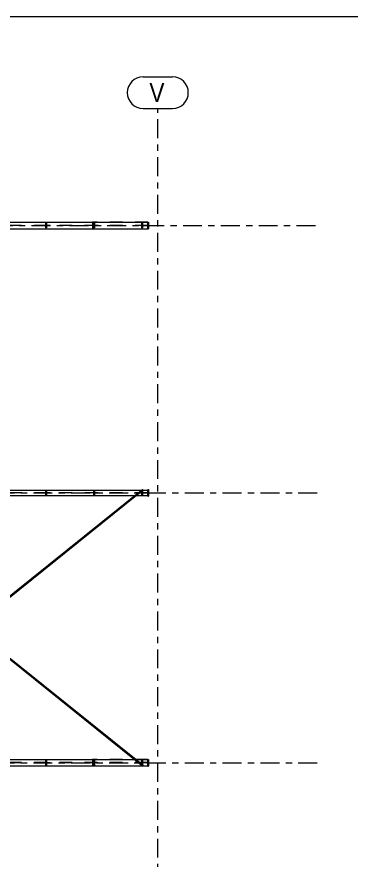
# Model space of a CAD drawing. Header units: millimetres. Extents: x -183 to 639, y -32 to 542.
# Drawn here: x 36.5 to 89.5, y 408.5 to 542.2 of the extents above; entities that cross this region are included whole.
import ezdxf

# ---------------------------------------------------------------- set-up
doc = ezdxf.new("R2010")
doc.units = ezdxf.units.MM
for name, pattern in [('XKITLINE00', [0]), ('XKITLINE02', [4, 2, -2]), ('XKITLINE03', [6, 3, -1, 1, -1])]:
    doc.linetypes.add(name, pattern=pattern)
for name, color, linetype, lineweight in [('DrawingSheet', 5, 'Continuous', 0), ('Part', 2, 'Continuous', 0), ('S-grid', 1, 'Continuous', 0)]:
    doc.layers.add(name, color=color, linetype=linetype, lineweight=lineweight)
doc.styles.add('ARIAL', font='ARIAL.TTF')

# ---------------------------------------------------------------- blocks, each defined once
blk = doc.blocks.new('*A1')
at = {"layer": 'DrawingSheet', "color": 5, "linetype": 'XKITLINE00', "lineweight": 0}
blk.add_line((639.41, 542.15), (-180.59, 542.15), dxfattribs=at)
blk = doc.blocks.new('*A6')
at = {"layer": 'S-grid', "color": 1, "linetype": 'XKITLINE03', "lineweight": 0}
blk.add_line((58.82, -17.07), (58.82, 527.65), dxfattribs=at)
at = {"layer": 'S-grid', "color": 3, "style": 'ARIAL', "width": 0.85}
blk.add_text('V', height=3, dxfattribs=at).set_placement((57.49, 528.65))
blk = doc.blocks.new('*A32')
at = {"layer": 'Part', "color": 2, "linetype": 'XKITLINE00', "lineweight": 0}
for p, q in [((41.17, 467.12), (41.03, 467.12)), ((41.03, 467.12), (41.03, 466.35)), ((41.17, 466.35), (41.03, 466.35)), ((41.06, 466.35), (41.06, 467.12)), ((41.17, 467.12), (41.17, 466.75)), ((41.17, 466.72), (41.17, 466.35))]:
    blk.add_line(p, q, dxfattribs=at)
at = {"layer": 'Part', "color": 7, "linetype": 'XKITLINE02', "lineweight": 0}
for p, q in [((41.14, 466.35), (41.14, 467.12)), ((41.17, 466.75), (41.17, 466.72))]:
    blk.add_line(p, q, dxfattribs=at)
blk = doc.blocks.new('*A33')
at = {"layer": 'Part', "color": 2, "linetype": 'XKITLINE00', "lineweight": 0}
for p, q in [((41.11, 466.72), (41.11, 466.75)), ((41.11, 466.75), (41.76, 466.75)), ((41.76, 466.72), (41.11, 466.72)), ((41.76, 466.72), (41.76, 466.75))]:
    blk.add_line(p, q, dxfattribs=at)
at = {"layer": 'Part', "color": 7, "linetype": 'XKITLINE02', "lineweight": 0}
blk.add_line((41.17, 466.72), (41.17, 466.75), dxfattribs=at)
blk = doc.blocks.new('*A38')
at = {"layer": 'Part', "color": 2, "linetype": 'XKITLINE00', "lineweight": 0}
for p, q in [((57.25, 467.26), (57.25, 466.21)), ((57.25, 467.26), (57.34, 467.26)), ((57.34, 467.26), (57.34, 466.21)), ((57.25, 466.21), (57.34, 466.21))]:
    blk.add_line(p, q, dxfattribs=at)
blk = doc.blocks.new('*A39')
at = {"layer": 'Part', "color": 2, "linetype": 'XKITLINE00', "lineweight": 0}
for p, q in [((48.72, 466.72), (48.72, 466.75)), ((48.72, 466.75), (49.36, 466.75)), ((49.36, 466.72), (48.72, 466.72)), ((49.36, 466.72), (49.36, 466.75))]:
    blk.add_line(p, q, dxfattribs=at)
at = {"layer": 'Part', "color": 7, "linetype": 'XKITLINE02', "lineweight": 0}
blk.add_line((48.78, 466.72), (48.78, 466.75), dxfattribs=at)
blk = doc.blocks.new('*A40')
at = {"layer": 'Part', "color": 2, "linetype": 'XKITLINE00', "lineweight": 0}
for p, q in [((48.78, 467.12), (48.64, 467.12)), ((48.64, 467.12), (48.64, 466.35)), ((48.78, 466.35), (48.64, 466.35)), ((48.67, 466.35), (48.67, 467.12)), ((48.78, 467.12), (48.78, 466.75)), ((48.78, 466.72), (48.78, 466.35))]:
    blk.add_line(p, q, dxfattribs=at)
at = {"layer": 'Part', "color": 7, "linetype": 'XKITLINE02', "lineweight": 0}
for p, q in [((48.75, 466.35), (48.75, 467.12)), ((48.78, 466.75), (48.78, 466.72))]:
    blk.add_line(p, q, dxfattribs=at)
blk = doc.blocks.new('*A41')
at = {"layer": 'Part', "color": 2, "linetype": 'XKITLINE00', "lineweight": 0}
for p, q in [((56.32, 466.72), (56.32, 466.75)), ((56.32, 466.75), (56.97, 466.75)), ((56.97, 466.72), (56.32, 466.72)), ((56.97, 466.72), (56.97, 466.75))]:
    blk.add_line(p, q, dxfattribs=at)
at = {"layer": 'Part', "color": 7, "linetype": 'XKITLINE02', "lineweight": 0}
blk.add_line((56.38, 466.72), (56.38, 466.75), dxfattribs=at)
blk = doc.blocks.new('*A42')
at = {"layer": 'Part', "color": 2, "linetype": 'XKITLINE00', "lineweight": 0}
for p, q in [((56.38, 467.12), (56.24, 467.12)), ((56.24, 467.12), (56.24, 466.35)), ((56.38, 466.35), (56.24, 466.35)), ((56.27, 466.35), (56.27, 467.12)), ((56.38, 467.12), (56.38, 466.75)), ((56.38, 466.72), (56.38, 466.35))]:
    blk.add_line(p, q, dxfattribs=at)
at = {"layer": 'Part', "color": 7, "linetype": 'XKITLINE02', "lineweight": 0}
for p, q in [((56.35, 466.35), (56.35, 467.12)), ((56.38, 466.75), (56.38, 466.72))]:
    blk.add_line(p, q, dxfattribs=at)
blk = doc.blocks.new('*A54')
at = {"layer": 'Part', "color": 2, "linetype": 'XKITLINE00', "lineweight": 0}
for p, q in [((41.17, 509.47), (41.03, 509.47)), ((41.03, 509.47), (41.03, 508.71)), ((41.06, 508.71), (41.06, 509.47)), ((41.17, 509.47), (41.17, 509.1)), ((41.17, 508.71), (41.03, 508.71)), ((41.17, 509.07), (41.17, 508.71))]:
    blk.add_line(p, q, dxfattribs=at)
at = {"layer": 'Part', "color": 7, "linetype": 'XKITLINE02', "lineweight": 0}
for p, q in [((41.14, 508.71), (41.14, 509.47)), ((41.17, 509.1), (41.17, 509.07))]:
    blk.add_line(p, q, dxfattribs=at)
blk = doc.blocks.new('*A55')
at = {"layer": 'Part', "color": 2, "linetype": 'XKITLINE00', "lineweight": 0}
for p, q in [((41.11, 509.07), (41.11, 509.1)), ((41.11, 509.1), (41.76, 509.1)), ((41.76, 509.07), (41.11, 509.07)), ((41.76, 509.07), (41.76, 509.1))]:
    blk.add_line(p, q, dxfattribs=at)
at = {"layer": 'Part', "color": 7, "linetype": 'XKITLINE02', "lineweight": 0}
blk.add_line((41.17, 509.07), (41.17, 509.1), dxfattribs=at)
blk = doc.blocks.new('*A60')
at = {"layer": 'Part', "color": 7, "linetype": 'XKITLINE02', "lineweight": 0}
for p, q in [((57.22, 509.6), (48.46, 509.6)), ((48.46, 509.6), (48.46, 508.57)), ((48.47, 509.6), (48.47, 508.57)), ((57.22, 509.11), (48.47, 509.11)), ((57.14, 509.07), (57.14, 509.11)), ((57.22, 508.57), (57.22, 509.6)), ((48.46, 508.57), (57.22, 508.57)), ((57.22, 509.07), (48.47, 509.07))]:
    blk.add_line(p, q, dxfattribs=at)
blk = doc.blocks.new('*A61')
at = {"layer": 'Part', "color": 2, "linetype": 'XKITLINE00', "lineweight": 0}
for p, q in [((57.22, 509.62), (57.22, 508.56)), ((57.22, 509.62), (57.34, 509.62)), ((57.34, 509.62), (57.34, 508.56)), ((57.22, 508.56), (57.34, 508.56))]:
    blk.add_line(p, q, dxfattribs=at)
blk = doc.blocks.new('*A62')
at = {"layer": 'Part', "color": 2, "linetype": 'XKITLINE00', "lineweight": 0}
for p, q in [((48.72, 509.07), (48.72, 509.1)), ((48.72, 509.1), (49.36, 509.1)), ((49.36, 509.07), (48.72, 509.07)), ((49.36, 509.07), (49.36, 509.1))]:
    blk.add_line(p, q, dxfattribs=at)
at = {"layer": 'Part', "color": 7, "linetype": 'XKITLINE02', "lineweight": 0}
blk.add_line((48.78, 509.07), (48.78, 509.1), dxfattribs=at)
blk = doc.blocks.new('*A63')
at = {"layer": 'Part', "color": 2, "linetype": 'XKITLINE00', "lineweight": 0}
for p, q in [((48.78, 509.47), (48.64, 509.47)), ((48.64, 509.47), (48.64, 508.71)), ((48.67, 508.71), (48.67, 509.47)), ((48.78, 509.47), (48.78, 509.1)), ((48.78, 508.71), (48.64, 508.71)), ((48.78, 509.07), (48.78, 508.71))]:
    blk.add_line(p, q, dxfattribs=at)
at = {"layer": 'Part', "color": 7, "linetype": 'XKITLINE02', "lineweight": 0}
for p, q in [((48.75, 508.71), (48.75, 509.47)), ((48.78, 509.1), (48.78, 509.07))]:
    blk.add_line(p, q, dxfattribs=at)
blk = doc.blocks.new('*A64')
at = {"layer": 'Part', "color": 2, "linetype": 'XKITLINE00', "lineweight": 0}
for p, q in [((56.32, 509.07), (56.32, 509.1)), ((56.32, 509.1), (56.97, 509.1)), ((56.97, 509.07), (56.32, 509.07)), ((56.97, 509.07), (56.97, 509.1))]:
    blk.add_line(p, q, dxfattribs=at)
at = {"layer": 'Part', "color": 7, "linetype": 'XKITLINE02', "lineweight": 0}
blk.add_line((56.38, 509.07), (56.38, 509.1), dxfattribs=at)
blk = doc.blocks.new('*A65')
at = {"layer": 'Part', "color": 2, "linetype": 'XKITLINE00', "lineweight": 0}
for p, q in [((56.38, 509.47), (56.24, 509.47)), ((56.24, 509.47), (56.24, 508.71)), ((56.27, 508.71), (56.27, 509.47)), ((56.38, 509.47), (56.38, 509.1)), ((56.38, 508.71), (56.24, 508.71)), ((56.38, 509.07), (56.38, 508.71))]:
    blk.add_line(p, q, dxfattribs=at)
at = {"layer": 'Part', "color": 7, "linetype": 'XKITLINE02', "lineweight": 0}
for p, q in [((56.35, 508.71), (56.35, 509.47)), ((56.38, 509.1), (56.38, 509.07))]:
    blk.add_line(p, q, dxfattribs=at)
blk = doc.blocks.new('*A423')
at = {"layer": 'S-grid', "color": 1, "linetype": 'XKITLINE03', "lineweight": 0}
blk.add_line((-51.18, 509.09), (84.79, 509.09), dxfattribs=at)
at = {"layer": 'S-grid', "color": 3, "style": 'ARIAL', "width": 0.85}
blk.add_text("1'", height=3, dxfattribs=at).set_placement((-57.66, 507.59))
blk = doc.blocks.new('*A424')
at = {"layer": 'S-grid', "color": 1, "linetype": 'XKITLINE03', "lineweight": 0}
for p, q in [((-51.18, 466.74), (-32.92, 466.74)), ((-32.92, 466.74), (-32.9, 466.74)), ((-32.9, 466.74), (84.79, 466.74))]:
    blk.add_line(p, q, dxfattribs=at)
at = {"layer": 'S-grid', "color": 3, "style": 'ARIAL', "width": 0.85}
blk.add_text('1', height=3, dxfattribs=at).set_placement((-56.9, 465.24))
blk = doc.blocks.new('*A425')
at = {"layer": 'S-grid', "color": 1, "linetype": 'XKITLINE03', "lineweight": 0}
for p, q in [((-51.18, 423.97), (-32.92, 423.97)), ((-32.92, 423.97), (-32.9, 423.97)), ((-32.9, 423.97), (84.79, 423.97))]:
    blk.add_line(p, q, dxfattribs=at)
at = {"layer": 'S-grid', "color": 3, "style": 'ARIAL', "width": 0.85}
blk.add_text('2', height=3, dxfattribs=at).set_placement((-56.9, 422.47))
blk = doc.blocks.new('*A470')
at = {"layer": 'Part', "color": 2, "linetype": 'XKITLINE00', "lineweight": 0}
for p, q in [((41.17, 424.35), (41.03, 424.35)), ((41.03, 424.35), (41.03, 423.59)), ((41.06, 423.59), (41.06, 424.35)), ((41.17, 424.35), (41.17, 423.99)), ((41.17, 423.96), (41.17, 423.59)), ((41.17, 423.59), (41.03, 423.59))]:
    blk.add_line(p, q, dxfattribs=at)
at = {"layer": 'Part', "color": 7, "linetype": 'XKITLINE02', "lineweight": 0}
for p, q in [((41.14, 423.59), (41.14, 424.35)), ((41.17, 423.99), (41.17, 423.96))]:
    blk.add_line(p, q, dxfattribs=at)
blk = doc.blocks.new('*A471')
at = {"layer": 'Part', "color": 2, "linetype": 'XKITLINE00', "lineweight": 0}
for p, q in [((41.11, 423.96), (41.11, 423.99)), ((41.11, 423.99), (41.76, 423.99)), ((41.76, 423.96), (41.11, 423.96)), ((41.76, 423.96), (41.76, 423.99))]:
    blk.add_line(p, q, dxfattribs=at)
at = {"layer": 'Part', "color": 7, "linetype": 'XKITLINE02', "lineweight": 0}
blk.add_line((41.17, 423.96), (41.17, 423.99), dxfattribs=at)
blk = doc.blocks.new('*A476')
at = {"layer": 'Part', "color": 2, "linetype": 'XKITLINE00', "lineweight": 0}
for p, q in [((56.38, 424.35), (56.24, 424.35)), ((56.24, 424.35), (56.24, 423.59)), ((56.27, 423.59), (56.27, 424.35)), ((56.38, 424.35), (56.38, 423.99)), ((56.38, 423.96), (56.38, 423.59)), ((56.38, 423.59), (56.24, 423.59))]:
    blk.add_line(p, q, dxfattribs=at)
at = {"layer": 'Part', "color": 7, "linetype": 'XKITLINE02', "lineweight": 0}
for p, q in [((56.35, 423.59), (56.35, 424.35)), ((56.38, 423.99), (56.38, 423.96))]:
    blk.add_line(p, q, dxfattribs=at)
blk = doc.blocks.new('*A477')
at = {"layer": 'Part', "color": 2, "linetype": 'XKITLINE00', "lineweight": 0}
for p, q in [((56.32, 423.96), (56.32, 423.99)), ((56.32, 423.99), (56.97, 423.99)), ((56.97, 423.96), (56.32, 423.96)), ((56.97, 423.96), (56.97, 423.99))]:
    blk.add_line(p, q, dxfattribs=at)
at = {"layer": 'Part', "color": 7, "linetype": 'XKITLINE02', "lineweight": 0}
blk.add_line((56.38, 423.96), (56.38, 423.99), dxfattribs=at)
blk = doc.blocks.new('*A478')
at = {"layer": 'Part', "color": 2, "linetype": 'XKITLINE00', "lineweight": 0}
for p, q in [((48.78, 424.35), (48.64, 424.35)), ((48.64, 424.35), (48.64, 423.59)), ((48.67, 423.59), (48.67, 424.35)), ((48.78, 424.35), (48.78, 423.99)), ((48.78, 423.96), (48.78, 423.59)), ((48.78, 423.59), (48.64, 423.59))]:
    blk.add_line(p, q, dxfattribs=at)
at = {"layer": 'Part', "color": 7, "linetype": 'XKITLINE02', "lineweight": 0}
for p, q in [((48.75, 423.59), (48.75, 424.35)), ((48.78, 423.99), (48.78, 423.96))]:
    blk.add_line(p, q, dxfattribs=at)
blk = doc.blocks.new('*A479')
at = {"layer": 'Part', "color": 2, "linetype": 'XKITLINE00', "lineweight": 0}
for p, q in [((48.72, 423.96), (48.72, 423.99)), ((48.72, 423.99), (49.36, 423.99)), ((49.36, 423.96), (48.72, 423.96)), ((49.36, 423.96), (49.36, 423.99))]:
    blk.add_line(p, q, dxfattribs=at)
at = {"layer": 'Part', "color": 7, "linetype": 'XKITLINE02', "lineweight": 0}
blk.add_line((48.78, 423.96), (48.78, 423.99), dxfattribs=at)
blk = doc.blocks.new('*A480')
at = {"layer": 'Part', "color": 7, "linetype": 'XKITLINE02', "lineweight": 0}
for p, q in [((57.22, 424.49), (48.46, 424.49)), ((48.46, 424.49), (48.46, 423.46)), ((48.47, 424.49), (48.47, 423.46)), ((57.22, 423.99), (48.47, 423.99)), ((57.22, 423.95), (48.47, 423.95)), ((57.14, 423.95), (57.14, 423.99)), ((57.22, 423.46), (57.22, 424.49)), ((48.46, 423.46), (57.22, 423.46))]:
    blk.add_line(p, q, dxfattribs=at)
blk = doc.blocks.new('*A481')
at = {"layer": 'Part', "color": 2, "linetype": 'XKITLINE00', "lineweight": 0}
for p, q in [((57.22, 424.5), (57.22, 423.44)), ((57.22, 424.5), (57.34, 424.5)), ((57.34, 424.5), (57.34, 423.44)), ((57.22, 423.44), (57.34, 423.44))]:
    blk.add_line(p, q, dxfattribs=at)
blk = doc.blocks.new('*A482')
at = {"layer": 'Part', "color": 2, "linetype": 'XKITLINE00', "lineweight": 0}
for p, q in [((0.92, 467.18), (57.25, 467.18)), ((0.92, 466.29), (57.25, 466.29))]:
    blk.add_line(p, q, dxfattribs=at)
at = {"layer": 'Part', "color": 7, "linetype": 'XKITLINE02', "lineweight": 0}
for p, q in [((0.92, 467.18), (0.92, 466.29)), ((57.25, 466.75), (0.92, 466.75)), ((57.25, 466.72), (0.92, 466.72)), ((57.25, 466.29), (57.25, 467.18))]:
    blk.add_line(p, q, dxfattribs=at)
blk = doc.blocks.new('*A483')
at = {"layer": 'Part', "color": 2, "linetype": 'XKITLINE00', "lineweight": 0}
for p, q in [((1.16, 509.6), (57.22, 509.6)), ((1.16, 508.57), (57.22, 508.57))]:
    blk.add_line(p, q, dxfattribs=at)
at = {"layer": 'Part', "color": 7, "linetype": 'XKITLINE02', "lineweight": 0}
for p, q in [((1.16, 509.6), (1.16, 508.57)), ((57.22, 509.11), (1.16, 509.11)), ((57.22, 508.57), (57.22, 509.6)), ((57.22, 509.07), (1.16, 509.07))]:
    blk.add_line(p, q, dxfattribs=at)
blk = doc.blocks.new('*A751')
at = {"layer": 'Part', "color": 2, "linetype": 'XKITLINE00', "lineweight": 0}
for p, q in [((1.16, 424.49), (57.22, 424.49)), ((1.16, 423.46), (57.22, 423.46))]:
    blk.add_line(p, q, dxfattribs=at)
at = {"layer": 'Part', "color": 7, "linetype": 'XKITLINE02', "lineweight": 0}
for p, q in [((1.16, 424.49), (1.16, 423.46)), ((57.22, 423.99), (1.16, 423.99)), ((57.22, 423.95), (1.16, 423.95)), ((57.22, 423.46), (57.22, 424.49))]:
    blk.add_line(p, q, dxfattribs=at)
blk = doc.blocks.new('*A752')
at = {"layer": 'Part', "color": 7, "linetype": 'XKITLINE02', "lineweight": 0}
for p, q in [((2.04, 467.13), (2.05, 467.15)), ((2.04, 467.12), (2.04, 467.13)), ((2.05, 467.13), (2.04, 467.12)), ((2.04, 467.12), (3.06, 466.29)), ((2.05, 467.15), (2.08, 467.18)), ((2.07, 467.15), (2.05, 467.13)), ((2.09, 467.18), (2.07, 467.15)), ((2.08, 467.18), (2.08, 467.18)), ((2.11, 467.2), (2.09, 467.18)), ((2.13, 467.23), (2.11, 467.2)), ((2.13, 467.23), (2.13, 467.23)), ((2.2, 467.18), (3.3, 466.29)), ((29.15, 445.35), (29.27, 445.26)), ((29.27, 445.45), (29.38, 445.35)), ((55.14, 424.49), (56.4, 423.47)), ((55.37, 424.49), (56.49, 423.59)), ((56.42, 423.5), (56.4, 423.48)), ((56.4, 423.48), (56.4, 423.47)), ((56.4, 423.47), (56.41, 423.48)), ((56.41, 423.48), (56.43, 423.5)), ((56.44, 423.53), (56.42, 423.5)), ((56.43, 423.5), (56.45, 423.53)), ((56.46, 423.56), (56.44, 423.53)), ((56.45, 423.53), (56.48, 423.56)), ((56.48, 423.58), (56.46, 423.56)), ((56.49, 423.59), (56.48, 423.58)), ((56.48, 423.56), (56.49, 423.58)), ((56.49, 423.58), (56.49, 423.59))]:
    blk.add_line(p, q, dxfattribs=at)
at = {"layer": 'Part', "color": 2, "linetype": 'XKITLINE00', "lineweight": 0}
for p, q in [((2.08, 467.18), (2.1, 467.2)), ((2.1, 467.2), (2.12, 467.23)), ((2.12, 467.23), (2.13, 467.23)), ((2.13, 467.23), (2.2, 467.18)), ((3.06, 466.29), (29.15, 445.35)), ((3.3, 466.29), (29.27, 445.45)), ((29.27, 445.26), (55.14, 424.49)), ((29.38, 445.35), (55.37, 424.49))]:
    blk.add_line(p, q, dxfattribs=at)
blk = doc.blocks.new('*A753')
at = {"layer": 'Part', "color": 7, "linetype": 'XKITLINE02', "lineweight": 0}
for p, q in [((56.33, 467.18), (55.23, 466.29)), ((56.49, 467.12), (55.47, 466.29)), ((56.44, 467.18), (56.44, 467.18)), ((56.44, 467.18), (56.46, 467.15)), ((56.48, 467.15), (56.45, 467.18)), ((56.45, 467.18), (56.45, 467.18)), ((56.46, 467.15), (56.48, 467.13)), ((56.49, 467.13), (56.48, 467.15)), ((56.48, 467.13), (56.49, 467.12)), ((56.49, 467.12), (56.49, 467.13)), ((29.27, 445.45), (29.15, 445.35)), ((29.38, 445.35), (29.27, 445.26)), ((3.16, 424.49), (2.04, 423.59)), ((3.39, 424.49), (2.13, 423.47)), ((2.04, 423.58), (2.04, 423.59)), ((2.04, 423.59), (2.05, 423.58)), ((2.05, 423.56), (2.04, 423.58)), ((2.05, 423.58), (2.07, 423.56)), ((2.08, 423.53), (2.05, 423.56)), ((2.07, 423.56), (2.09, 423.53)), ((2.1, 423.5), (2.08, 423.53)), ((2.09, 423.53), (2.11, 423.5)), ((2.12, 423.48), (2.1, 423.5)), ((2.11, 423.5), (2.13, 423.48)), ((2.13, 423.47), (2.12, 423.48)), ((2.13, 423.48), (2.13, 423.47))]:
    blk.add_line(p, q, dxfattribs=at)
at = {"layer": 'Part', "color": 2, "linetype": 'XKITLINE00', "lineweight": 0}
for p, q in [((56.4, 467.23), (56.33, 467.18)), ((56.41, 467.23), (56.4, 467.23)), ((56.4, 467.23), (56.4, 467.23)), ((56.4, 467.23), (56.42, 467.2)), ((56.43, 467.2), (56.41, 467.23)), ((56.44, 467.18), (56.42, 467.2)), ((56.45, 467.18), (56.43, 467.2)), ((55.23, 466.29), (29.27, 445.45)), ((55.47, 466.29), (29.38, 445.35)), ((29.15, 445.35), (3.16, 424.49)), ((29.27, 445.26), (3.39, 424.49))]:
    blk.add_line(p, q, dxfattribs=at)
blk = doc.blocks.new('*A796')
at = {"layer": 'S-grid', "color": 1, "linetype": 'XKITLINE00', "lineweight": 0}
for p, q in [((56.49, 532.65), (61.16, 532.65)), ((56.49, 527.65), (61.16, 527.65))]:
    blk.add_line(p, q, dxfattribs=at)
for centre, start, end in [((56.49, 530.15), 90, 270), ((61.16, 530.15), 270, 90)]:
    blk.add_arc(centre, 2.5, start, end, dxfattribs=at)

msp = doc.modelspace()

# ---------------------------------------------------------------- block references
at = {"lineweight": 0}
for name in ['*A1', '*A796', '*A6', '*A423', '*A483', '*A54', '*A60', '*A63', '*A65', '*A61', '*A55', '*A62', '*A64', '*A424', '*A482', '*A752', '*A753', '*A32', '*A33', '*A40', '*A39', '*A42', '*A41', '*A38', '*A425', '*A751', '*A470', '*A471', '*A480', '*A478', '*A479', '*A476', '*A477', '*A481']:
    msp.add_blockref(name, (0, 0), dxfattribs=at)

doc.saveas('drawing.dxf')
